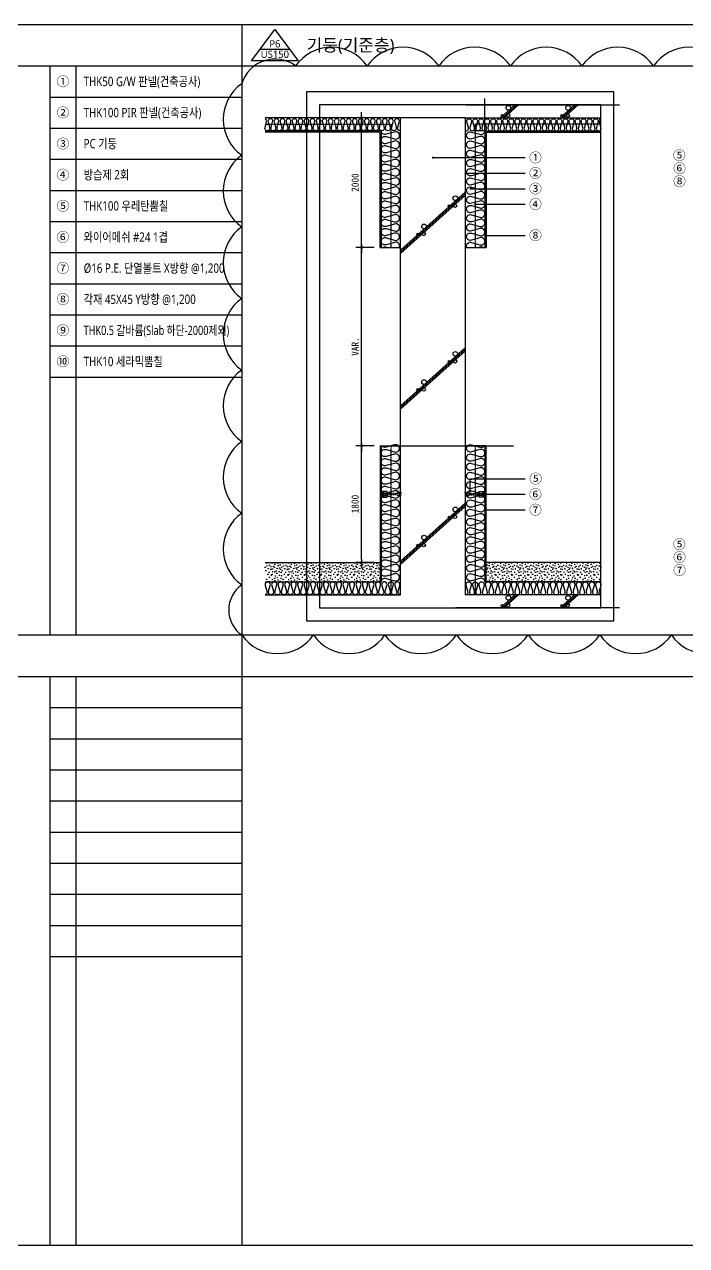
# Model space of a CAD drawing. Header units: millimetres. Extents: x 1008970 to 1091919, y 939088 to 948574.
# Drawn here: x 1082118 to 1086742, y 939179 to 947709 of the extents above; entities that cross this region are included whole.
import ezdxf
from ezdxf.enums import TextEntityAlignment as Align

# ---------------------------------------------------------------- set-up
doc = ezdxf.new("R2010")
doc.units = ezdxf.units.MM
doc.header["$LTSCALE"] = 5
doc.header["$MEASUREMENT"] = 0
doc.header["$PDSIZE"] = -10
doc.linetypes.add('HIDDEN', pattern=[0.375, 0.25, -0.125])
doc.linetypes.add('JIS_02_0.7', pattern=[1.35, 0.75, -0.6])
doc.layers.get('0').update_dxf_attribs({"linetype": 'CONTINUOUS'})
doc.layers.get('Defpoints').update_dxf_attribs({"color": 153, "linetype": 'CONTINUOUS'})
for name, color, linetype in [('0612_ACL WALL', 4, 'CONTINUOUS'), ('5TXT', 7, 'CONTINUOUS'), ('AA-AXIS-DIM7', 7, 'CONTINUOUS'), ('CON', 2, 'CONTINUOUS'), ('DIM', 7, 'CONTINUOUS'), ('FIN', 5, 'CONTINUOUS'), ('HATCH', 9, 'CONTINUOUS'), ('TEXT', 7, 'CONTINUOUS'), ('WALL3', 3, 'CONTINUOUS'), ('단열재', 11, 'CONTINUOUS'), ('볼트', 253, 'JIS_02_0.7')]:
    doc.layers.add(name, color=color, linetype=linetype)
doc.layers.add('REV-202205', color=20, linetype='CONTINUOUS', lineweight=25)
doc.styles.add('MG', font='malgun.ttf')
doc.styles.add('돋움', font='')
doc.styles.add('맑은고딕', font='malgun.ttf')
doc.styles.add('한글', font='malgun.ttf')
doc.styles.get('돋움').set_extended_font_data('DotumChe')
doc.dimstyles.new('DIM_5', dxfattribs={"dimscale": 5, "dimtxt": 3, "dimasz": 1, "dimexe": 2, "dimexo": 2, "dimgap": 1, "dimtad": 1, "dimdec": 0, "dimzin": 0, "dimdsep": 46, "dimtxsty": 'MG', "dimblk1": 'DIMDOT', "dimblk2": 'DIMDOT', "dimsah": 1, "dimcen": 0.09, "dimdle": 2, "dimclrd": 7, "dimclre": 7, "dimclrt": 3, "dimadec": 0, "dimazin": 0, "dimtfac": 1, "dimtdec": 0, "dimtix": 1, "dimtmove": 2, "dimatfit": 3, "dimldrblk": 'DIMDOT', "dimfxl": 2, "dimtolj": 1, "dimtzin": 0, "dimarcsym": 0})
doc.dimstyles.new('SDIM', dxfattribs={"dimscale": 10, "dimtxt": 2.5, "dimasz": 1, "dimexe": 2, "dimexo": 2, "dimgap": 1, "dimtad": 1, "dimdsep": 46, "dimtxsty": '돋움', "dimblk1": '_RXDOT', "dimblk2": '_RXDOT', "dimsah": 1, "dimcen": 3, "dimclrd": 7, "dimclre": 7, "dimclrt": 3, "dimadec": 0, "dimazin": 0, "dimtfac": 1, "dimtix": 1, "dimtmove": 2, "dimatfit": 3, "dimfxl": 1, "dimtolj": 1, "dimtzin": 0, "dimarcsym": 0})

# ---------------------------------------------------------------- blocks, each defined once
blk = doc.blocks.new('DIMDOT')
at = {"linetype": 'Continuous'}
blk.add_line((-2, 0), (2, 0), dxfattribs=at)
for radius in [0.5, 0.25]:
    blk.add_circle((0, 0), radius, dxfattribs=at)
blk = doc.blocks.new('zw$8367')
blk.add_line((1287, 5), (1287, 369))
blk.add_lwpolyline([(913, 374), (1287, 374), (1287, 0), (913, 0)], close=True)
at = {"layer": '볼트'}
for p, q in [((16, 292), (121, 284)), ((16, 268), (235, 268)), ((16, 106), (235, 106)), ((16, 82), (121, 90)), ((40, 243), (40, 131)), ((121, 284), (235, 284)), ((121, 203), (121, 171)), ((121, 90), (235, 90)), ((186, 106), (235, 106)), ((261, 228), (1125, 228)), ((261, 146), (1125, 146)), ((1125, 321), (1125, 53)), ((1125, 236), (1206, 236)), ((1125, 146), (1125, 228)), ((1125, 138), (1206, 138)), ((1133, 329), (1279, 329)), ((1133, 45), (1279, 45)), ((1141, 329), (1141, 45)), ((1157, 329), (1157, 45)), ((1173, 329), (1173, 45)), ((1190, 329), (1190, 45)), ((1206, 329), (1206, 45)), ((1206, 232), (1279, 232)), ((1206, 142), (1279, 142)), ((1287, 321), (1287, 240)), ((1287, 134), (1287, 53))]:
    blk.add_line(p, q, dxfattribs=at)
for centre, radius, start, end in [((16, 276), 16.2, 90, 165.52249), ((16, 284), 16.2, 194.47751, 270), ((16, 90), 16.2, 90, 165.52249), ((16, 98), 16.2, 194.47751, 270), ((64, 243), 24.3, 78.46304, 180), ((64, 131), 24.3, 180, 281.53696), ((56, 203), 64.9, 0, 78.46304), ((56, 171), 64.9, 281.53696, 0), ((186, 203), 64.9, 33.05573, 180), ((186, 171), 64.9, 180, 326.94427), ((235, 276), 8.11, 0, 90), ((235, 276), 8.11, 270, 0), ((235, 98), 8.11, 0, 90), ((235, 98), 8.11, 270, 0), ((261, 252), 24.3, 213.05573, 270), ((261, 122), 24.3, 90, 146.94427), ((1133, 321), 8.11, 90, 180), ((1133, 53), 8.11, 180, 270), ((1279, 321), 8.11, 0, 90), ((1279, 240), 8.11, 270, 0), ((1279, 134), 8.11, 0, 90), ((1279, 53), 8.11, 270, 0)]:
    blk.add_arc(centre, radius, start, end, dxfattribs=at)
blk = doc.blocks.new('_RXDOT')
at = {"color": 0, "linetype": 'ByBlock'}
blk.add_line((-1, 0), (2, 0), dxfattribs=at)
at = {"color": 0, "linetype": 'ByBlock', "const_width": 0.5}
blk.add_lwpolyline([(-0.25, 0, 1), (0.25, 0, 1)], format="xyb", close=True, dxfattribs=at)
blk = doc.blocks.new('*D32')
at = {"layer": 'Defpoints', "color": 0, "transparency": 16777216}
for p in [(1084472.7, 947056.8), (1084600.4, 947056.8), (1084600.4, 946151.3)]:
    blk.add_point(p, dxfattribs=at)
at = {"layer": 'DIM', "color": 7, "lineweight": -2, "transparency": 16777216}
for p, q in [((1084560.4, 947056.8), (1084432.7, 947056.8)), ((1084472.7, 946171.3), (1084472.7, 947036.8)), ((1084560.4, 946151.3), (1084432.7, 946151.3))]:
    blk.add_line(p, q, dxfattribs=at)
at = {"layer": 'DIM', "color": 7, "lineweight": -2, "transparency": 16777216, "xscale": 20, "yscale": 20, "zscale": 20}
for p, rotation in [((1084472.7, 947056.8), 90), ((1084472.7, 946151.3), 270)]:
    blk.add_blockref('_RXDOT', p, dxfattribs=dict(at, rotation=rotation))
at = {"layer": 'DIM', "color": 3, "transparency": 16777216, "insert": (1084427.7, 946604), "char_height": 50, "attachment_point": 5, "rotation": 90, "style": '돋움'}
blk.add_mtext('\\A1;2000', dxfattribs=at)
blk = doc.blocks.new('*D33')
at = {"layer": 'Defpoints', "color": 0, "transparency": 16777216}
for p in [(1084472.7, 944765.9), (1084600.4, 944765.9), (1084600.4, 943951)]:
    blk.add_point(p, dxfattribs=at)
at = {"layer": 'DIM', "color": 7, "lineweight": -2, "transparency": 16777216}
for p, q in [((1084560.4, 944765.9), (1084432.7, 944765.9)), ((1084472.7, 943971), (1084472.7, 944745.9)), ((1084560.4, 943951), (1084432.7, 943951))]:
    blk.add_line(p, q, dxfattribs=at)
at = {"layer": 'DIM', "color": 7, "lineweight": -2, "transparency": 16777216, "xscale": 20, "yscale": 20, "zscale": 20}
for p, rotation in [((1084472.7, 944765.9), 90), ((1084472.7, 943951), 270)]:
    blk.add_blockref('_RXDOT', p, dxfattribs=dict(at, rotation=rotation))
at = {"layer": 'DIM', "color": 3, "transparency": 16777216, "insert": (1084427.7, 944358.5), "char_height": 50, "attachment_point": 5, "rotation": 90, "style": '돋움'}
blk.add_mtext('\\A1;1800', dxfattribs=at)
blk = doc.blocks.new('*D34')
at = {"layer": 'Defpoints', "color": 0, "transparency": 16777216}
for p in [(1084472.7, 946151.3), (1084600.4, 946151.3), (1084600.4, 944765.9)]:
    blk.add_point(p, dxfattribs=at)
at = {"layer": 'DIM', "color": 7, "lineweight": -2, "transparency": 16777216}
for p, q in [((1084560.4, 946151.3), (1084432.7, 946151.3)), ((1084472.7, 944785.9), (1084472.7, 946131.3)), ((1084560.4, 944765.9), (1084432.7, 944765.9))]:
    blk.add_line(p, q, dxfattribs=at)
at = {"layer": 'DIM', "color": 7, "lineweight": -2, "transparency": 16777216, "xscale": 20, "yscale": 20, "zscale": 20}
for p, rotation in [((1084472.7, 946151.3), 90), ((1084472.7, 944765.9), 270)]:
    blk.add_blockref('_RXDOT', p, dxfattribs=dict(at, rotation=rotation))
at = {"layer": 'DIM', "color": 3, "transparency": 16777216, "insert": (1084427.7, 945458.6), "char_height": 50, "attachment_point": 5, "rotation": 90, "style": '돋움'}
blk.add_mtext('\\A1;VAR.', dxfattribs=at)

msp = doc.modelspace()

# ---------------------------------------------------------------- hatches: boundary and pattern name
at = {"layer": 'HATCH'}
h = msp.add_hatch(dxfattribs=at)
h.set_pattern_fill('CONC', color=256, scale=4.527328, angle=180)
h.set_pattern_definition([(180, (1094030.28, 997929.28), (0, 114.99414), [0, -114.99414]), (180, (1094029.13, 997889.03), (0, 114.99414), [0, -114.99414]), (180, (1094025.68, 997951.13), (0, 114.99414), [0, -114.99414]), (201.8014, (1094085.473, 997915.479), (-344.9824405, -114.994126), [12.38521, -606.87718]), (323.1301, (1094073.974, 997910.879), (-344.9824, 229.988287), [5.7497, -569.22098]), (49.3987, (1094078.573, 997907.429), (-574.9707303, -689.9647053), [10.60188, -1049.59162]), (333.4349, (1094116.52, 997893.63), (114.99404, -114.994287), [2.57138, -254.56332]), (213.6901, (1094118.82, 997892.48), (-229.988222, -114.99429), [4.14623, -410.4711]), (71.5651, (1094115.37, 997890.18), (114.993953, 229.988323), [3.63646, -360.00697]), (315, (1094042.925, 997882.13), (2e-14, -114.99417), [4.87874, -157.74746]), (180, (1094046.38, 997878.68), (-114.99414, 114.99414), [6.89965, -108.0945]), (45, (1094039.475, 997878.68), (114.99417, 8e-15), [4.87874, -157.74746]), (288.4349, (1094056.725, 997955.727), (-114.993953, 229.988323), [3.63646, -360.00697]), (180, (1094057.87, 997952.28), (-114.99414, 114.99414), [5.7497, -109.24443]), (36.8699, (1094052.125, 997952.277), (344.9824, 229.988287), [5.7497, -569.22098]), (326.3099, (1094117.67, 997956.876), (-229.988222, 114.99429), [4.14623, -410.4711]), (198.4349, (1094121.12, 997954.577), (229.988323, 114.993953), [7.27292, -356.3705]), (53.1301, (1094114.222, 997952.277), (-229.988287, -344.9824), [5.7497, -569.22098]), (180, (1094084.32, 997952.28), (0, 114.99414), [0, -114.99414]), (180, (1094115.37, 997922.38), (0, 114.99414), [0, -114.99414]), (180, (1094083.17, 997879.83), (0, 114.99414), [0, -114.99414]), (180, (1094052.12, 997915.48), (0, 114.99414), [0, -114.99414]), (180, (1094085.47, 997935.03), (0, 114.99414), [0, -114.99414]), (180, (1094110.77, 997938.48), (0, 114.99414), [0, -114.99414]), (180, (1094100.42, 997931.58), (0, 114.99414), [0, -114.99414]), (180, (1094105.02, 997903.98), (0, 114.99414), [0, -114.99414]), (180, (1094132.62, 997908.58), (0, 114.99414), [0, -114.99414]), (180, (1094131.47, 997935.03), (0, 114.99414), [0, -114.99414]), (180, (1094134.92, 997960.33), (0, 114.99414), [0, -114.99414]), (180, (1094099.27, 997964.93), (0, 114.99414), [0, -114.99414]), (180, (1094073.97, 997969.53), (0, 114.99414), [0, -114.99414]), (180, (1094033.73, 997964.93), (0, 114.99414), [0, -114.99414]), (180, (1094061.32, 997929.28), (0, 114.99414), [0, -114.99414]), (180, (1094072.82, 997949.98), (0, 114.99414), [0, -114.99414]), (180, (1094063.62, 997894.78), (0, 114.99414), [0, -114.99414]), (180, (1094098.12, 997889.03), (0, 114.99414), [0, -114.99414]), (180, (1094063.62, 997863.73), (0, 114.99414), [0, -114.99414]), (180, (1094101.57, 997870.63), (0, 114.99414), [0, -114.99414]), (180, (1094138.37, 997867.18), (0, 114.99414), [0, -114.99414]), (180, (1094124.57, 997861.43), (0, 114.99414), [0, -114.99414]), (180, (1094123.42, 997877.53), (0, 114.99414), [0, -114.99414]), (180, (1094046.38, 997859.13), (0, 114.99414), [0, -114.99414]), (180, (1094032.58, 997906.28), (0, 114.99414), [0, -114.99414]), (180, (1094038.33, 997940.78), (0, 114.99414), [0, -114.99414]), (180, (1094091.22, 997857.98), (0, 114.99414), [0, -114.99414])])
h.paths.add_polyline_path([(1083799.066, 943951.005), (1083799.066, 943815.185), (1084604.93, 943815.185), (1084604.93, 943951.005)])
h = msp.add_hatch(dxfattribs=at)
h.set_pattern_fill('CONC', color=256, scale=4.527328)
h.set_pattern_definition([(0, (1075913.01, 997929.28), (0, 114.99414), [0, -114.99414]), (0, (1075914.16, 997889.03), (0, 114.99414), [0, -114.99414]), (0, (1075917.61, 997951.13), (0, 114.99414), [0, -114.99414]), (338.1986, (1075857.815, 997915.479), (344.9824405, -114.994126), [12.38521, -606.87718]), (216.8699, (1075869.314, 997910.879), (344.9824, 229.988287), [5.7497, -569.22098]), (130.6013, (1075864.714, 997907.429), (574.9707303, -689.9647053), [10.60188, -1049.59162]), (206.5651, (1075826.766, 997893.63), (-114.99404, -114.994287), [2.57138, -254.56332]), (326.3099, (1075824.466, 997892.48), (229.988222, -114.99429), [4.14623, -410.4711]), (108.4349, (1075827.916, 997890.18), (-114.993953, 229.988323), [3.63646, -360.00697]), (225, (1075900.36, 997882.13), (-2e-14, -114.99417), [4.87874, -157.74746]), (0, (1075896.91, 997878.68), (114.99414, 114.99414), [6.89965, -108.0945]), (135, (1075903.81, 997878.68), (-114.99417, 8e-15), [4.87874, -157.74746]), (251.5651, (1075886.563, 997955.727), (114.993953, 229.988323), [3.63646, -360.00697]), (0, (1075885.41, 997952.28), (114.99414, 114.99414), [5.7497, -109.24443]), (143.1301, (1075891.163, 997952.277), (-344.9824, 229.988287), [5.7497, -569.22098]), (213.6901, (1075825.616, 997956.876), (229.988222, 114.99429), [4.14623, -410.4711]), (341.5651, (1075822.166, 997954.577), (-229.988323, 114.993953), [7.27292, -356.3705]), (126.8699, (1075829.066, 997952.277), (229.988287, -344.9824), [5.7497, -569.22098]), (0, (1075858.96, 997952.28), (0, 114.99414), [0, -114.99414]), (0, (1075827.92, 997922.38), (0, 114.99414), [0, -114.99414]), (0, (1075860.11, 997879.83), (0, 114.99414), [0, -114.99414]), (0, (1075891.16, 997915.48), (0, 114.99414), [0, -114.99414]), (0, (1075857.81, 997935.03), (0, 114.99414), [0, -114.99414]), (0, (1075832.52, 997938.48), (0, 114.99414), [0, -114.99414]), (0, (1075842.87, 997931.58), (0, 114.99414), [0, -114.99414]), (0, (1075838.27, 997903.98), (0, 114.99414), [0, -114.99414]), (0, (1075810.67, 997908.58), (0, 114.99414), [0, -114.99414]), (0, (1075811.82, 997935.03), (0, 114.99414), [0, -114.99414]), (0, (1075808.37, 997960.33), (0, 114.99414), [0, -114.99414]), (0, (1075844.02, 997964.93), (0, 114.99414), [0, -114.99414]), (0, (1075869.31, 997969.53), (0, 114.99414), [0, -114.99414]), (0, (1075909.56, 997964.93), (0, 114.99414), [0, -114.99414]), (0, (1075881.96, 997929.28), (0, 114.99414), [0, -114.99414]), (0, (1075870.46, 997949.98), (0, 114.99414), [0, -114.99414]), (0, (1075879.66, 997894.78), (0, 114.99414), [0, -114.99414]), (0, (1075845.17, 997889.03), (0, 114.99414), [0, -114.99414]), (0, (1075879.66, 997863.73), (0, 114.99414), [0, -114.99414]), (0, (1075841.72, 997870.63), (0, 114.99414), [0, -114.99414]), (0, (1075804.92, 997867.18), (0, 114.99414), [0, -114.99414]), (0, (1075818.72, 997861.43), (0, 114.99414), [0, -114.99414]), (0, (1075819.87, 997877.53), (0, 114.99414), [0, -114.99414]), (0, (1075896.91, 997859.13), (0, 114.99414), [0, -114.99414]), (0, (1075910.71, 997906.28), (0, 114.99414), [0, -114.99414]), (0, (1075904.96, 997940.78), (0, 114.99414), [0, -114.99414]), (0, (1075852.06, 997857.98), (0, 114.99414), [0, -114.99414])])
h.paths.add_polyline_path([(1086144.222, 943951.005), (1086144.222, 943815.185), (1085338.357, 943815.185), (1085338.357, 943951.005)])

# ---------------------------------------------------------------- linework, layer by layer
for p, q in [((1082295.993, 947418.938), (1082295.993, 943443.944)), ((1082295.993, 947418.938), (1082295.993, 943443.944)), ((1082477.086, 947418.938), (1082477.086, 943443.944)), ((1082477.086, 947418.938), (1082477.086, 943443.944)), ((1082295.993, 947201.626), (1083636.082, 947201.626)), ((1082295.993, 946984.314), (1083636.082, 946984.314)), ((1082295.993, 946767.003), (1083636.082, 946767.003)), ((1082295.993, 946549.691), (1083636.082, 946549.691)), ((1082295.993, 946332.379), (1083636.082, 946332.379)), ((1082295.993, 946115.067), (1083636.082, 946115.067)), ((1082295.993, 945897.756), (1083636.082, 945897.756)), ((1082295.993, 945680.444), (1083636.082, 945680.444)), ((1082295.993, 945463.132), (1083636.082, 945463.132)), ((1082295.993, 945245.82), (1083636.082, 945245.82)), ((1082295.993, 943154.195), (1082295.993, 939179.201)), ((1082295.993, 943154.195), (1082295.993, 939179.201)), ((1082477.086, 943154.195), (1082477.086, 939179.201)), ((1082477.086, 943154.195), (1082477.086, 939179.201)), ((1082295.993, 942936.883), (1083636.082, 942936.883)), ((1082295.993, 942719.571), (1083636.082, 942719.571)), ((1082295.993, 942502.26), (1083636.082, 942502.26)), ((1082295.993, 942284.948), (1083636.082, 942284.948)), ((1082295.993, 942067.636), (1083636.082, 942067.636)), ((1082295.993, 941850.324), (1083636.082, 941850.324)), ((1082295.993, 941633.013), (1083636.082, 941633.013)), ((1082295.993, 941415.701), (1083636.082, 941415.701)), ((1082295.993, 941198.389), (1083636.082, 941198.389))]:
    msp.add_line(p, q)
at = {"color": 6}
for p, q in [((1084603.119, 944765.924), (1084603.119, 943815.185)), ((1084603.119, 944765.924), (1084745.277, 944765.924)), ((1085340.168, 944765.924), (1085198.01, 944765.924)), ((1085340.168, 944765.924), (1085340.168, 943815.185))]:
    msp.add_line(p, q, dxfattribs=at)
msp.add_lwpolyline([(1090336.528, 939179.201), (1076464.794, 939179.201), (1076464.794, 947708.687), (1090336.528, 947708.687)], close=True)
for points in [[(1084740.75, 943724.638, 0.905, 0.905, 0), (1084740.75, 947052.224, 0.905, 0.905, 0), (1083799.066, 947052.224, 0.905, 0.905, 0)], [(1085202.538, 943724.638, 0.905, 0.905, 0), (1085202.538, 947052.224, 0.905, 0.905, 0), (1086144.222, 947052.224, 0.905, 0.905, 0)]]:
    msp.add_lwpolyline(points, format="xyseb", dxfattribs=at)
at = {"layer": '0612_ACL WALL', "linetype": 'ByBlock'}
for p, q in [((1083799.066, 943951.005), (1084604.93, 943951.005)), ((1086144.222, 943951.005), (1085338.357, 943951.005))]:
    msp.add_line(p, q, dxfattribs=at)
at = {"layer": '5TXT'}
for p, q in [((1083636.082, 947708.687), (1083636.082, 939179.201)), ((1076464.794, 947418.938), (1090336.528, 947418.938)), ((1076935.636, 943443.944), (1090336.528, 943443.944)), ((1076935.636, 943154.195), (1090336.528, 943154.195))]:
    msp.add_line(p, q, dxfattribs=at)
at = {"layer": 'CON', "ltscale": 5}
for p, q in [((1084745.277, 947056.752), (1083799.066, 947056.752)), ((1084745.277, 943724.638), (1084745.277, 947056.752)), ((1085198.01, 947056.752), (1086144.222, 947056.752)), ((1085198.01, 943724.638), (1085198.01, 947056.752)), ((1083799.066, 943724.638), (1084745.277, 943724.638)), ((1086144.222, 943724.638), (1085198.01, 943724.638))]:
    msp.add_line(p, q, dxfattribs=at)
at = {"layer": 'Defpoints'}
for p, q in [((1085198.01, 947147.298), (1086274.878, 947147.298)), ((1085333.83, 946966.205), (1085333.83, 947190.368)), ((1085198.01, 947056.752), (1084745.277, 947056.752)), ((1085333.83, 946966.205), (1085259.994, 946966.205)), ((1084600.403, 944765.924), (1085533.135, 944765.924)), ((1086274.878, 943634.092), (1085130.1, 943634.092))]:
    msp.add_line(p, q, dxfattribs=at)
at = {"layer": 'Defpoints', "color": 139}
for points in [[(1086234.768, 947237.845), (1084088.815, 947237.845), (1084088.815, 943543.545), (1086234.768, 943543.545)], [(1086144.222, 947147.298), (1084179.361, 947147.298), (1084179.361, 943634.092), (1086144.222, 943634.092)]]:
    msp.add_lwpolyline(points, close=True, dxfattribs=at)
at = {"layer": 'FIN'}
for p, q in [((1084600.403, 946957.15), (1083799.066, 946957.15)), ((1084600.403, 946957.15), (1084600.403, 946151.286)), ((1085342.885, 946957.15), (1086144.222, 946957.15)), ((1085342.885, 946957.15), (1085342.885, 946151.286)), ((1084600.403, 946151.286), (1084745.277, 946151.286)), ((1085198.01, 946151.286), (1085342.885, 946151.286))]:
    msp.add_line(p, q, dxfattribs=at)
at = {"layer": 'HATCH'}
for p, q in [((1085442.905, 947056.752), (1085543.512, 947147.298)), ((1085455.71, 947056.752), (1085556.317, 947147.298)), ((1085468.515, 947056.752), (1085569.122, 947147.298)), ((1085859.432, 947056.752), (1085960.04, 947147.298)), ((1085872.238, 947056.752), (1085972.845, 947147.298)), ((1085885.043, 947056.752), (1085985.65, 947147.298)), ((1084745.277, 946131.615), (1085198.01, 946539.074)), ((1084745.277, 946120.09), (1085198.01, 946527.55)), ((1084745.277, 946108.565), (1085198.01, 946516.025)), ((1084745.277, 945045.056), (1085198.01, 945452.515)), ((1084745.277, 945033.531), (1085198.01, 945440.991)), ((1084745.277, 945022.007), (1085198.01, 945429.466)), ((1084745.277, 943958.497), (1085198.01, 944365.957)), ((1084745.277, 943946.972), (1085198.01, 944354.432)), ((1084745.277, 943935.448), (1085198.01, 944342.907)), ((1085442.905, 943634.667), (1085543.512, 943725.214)), ((1085455.71, 943634.667), (1085556.317, 943725.214)), ((1085468.515, 943634.667), (1085569.122, 943725.214)), ((1085859.432, 943634.667), (1085960.04, 943725.214)), ((1085872.238, 943634.667), (1085972.845, 943725.214)), ((1085885.043, 943634.667), (1085985.65, 943725.214))]:
    msp.add_line(p, q, dxfattribs=at)
for centre, radius in [((1085498.515, 947125.57), 16.298), ((1085915.043, 947125.57), 16.298), ((1085456.077, 947071.331), 8.149), ((1085496.067, 947073.37), 12.224), ((1085872.605, 947071.331), 8.149), ((1085912.594, 947073.37), 12.224), ((1085084.965, 946440.057), 8.149), ((1085127.403, 946494.297), 16.298), ((1085124.955, 946442.096), 12.224), ((1084908.685, 946297.45), 16.298), ((1084866.247, 946243.211), 8.149), ((1084906.237, 946245.25), 12.224), ((1085127.403, 945407.738), 16.298), ((1085084.965, 945353.498), 8.149), ((1085124.955, 945355.537), 12.224), ((1084866.247, 945156.652), 8.149), ((1084908.685, 945210.892), 16.298), ((1084906.237, 945158.691), 12.224), ((1085127.403, 944321.179), 16.298), ((1085084.965, 944266.94), 8.149), ((1085124.955, 944268.979), 12.224), ((1084908.685, 944124.333), 16.298), ((1084866.247, 944070.094), 8.149), ((1084906.237, 944072.133), 12.224), ((1085498.515, 943703.485), 16.298), ((1085915.043, 943703.485), 16.298), ((1085456.077, 943649.246), 8.149), ((1085496.067, 943651.285), 12.224), ((1085872.605, 943649.246), 8.149), ((1085912.594, 943651.285), 12.224)]:
    msp.add_circle(centre, radius, dxfattribs=at)
at = {"layer": 'REV-202205'}
msp.add_lwpolyline([(1087011.968, 947418.938, 0.52056705), (1086511.968, 947418.938, 0.52056705), (1086011.968, 947418.938, 0.52056705), (1085511.968, 947418.938, 0.52056705), (1085011.968, 947418.938, 0.52056705), (1084511.968, 947418.938, 0.52056705), (1084011.968, 947418.938, 0.52056705), (1083636.082, 947294.824, 0.52056705), (1083636.082, 946794.824, 0.52056705), (1083636.082, 946294.824, 0.52056705), (1083636.082, 945794.824, 0.52056705), (1083636.082, 945294.824, 0.52056705), (1083636.082, 944794.824, 0.52056705), (1083636.082, 944294.824, 0.52056705), (1083636.082, 943794.824, 0.52056705), (1083636.082, 943443.944, 0.52056705), (1084136.082, 943443.944, 0.52056705), (1084636.082, 943443.944, 0.52056705), (1085136.082, 943443.944, 0.52056705), (1085636.082, 943443.944, 0.52056705), (1086136.082, 943443.944, 0.52056705), (1086636.082, 943443.944, 0.52056705), (1087136.082, 943443.944, 0.52056705)], format="xyb", dxfattribs=at)
at = {"layer": 'TEXT'}
msp.add_line((1083765.184, 947536.648), (1083968.914, 947536.648), dxfattribs=at)
msp.add_lwpolyline([(1083867.049, 947672.468), (1084030.033, 947455.157), (1083704.065, 947455.157)], close=True, dxfattribs=at)
at = {"layer": 'WALL3', "linetype": 'HIDDEN'}
for points in [[(1083799.066, 947011.478), (1084677.368, 947011.478), (1084677.368, 946151.286)], [(1086144.222, 947011.478), (1085265.92, 947011.478), (1085265.92, 946151.286)], [(1084677.368, 944765.924), (1084677.368, 943724.638)], [(1085265.92, 944765.924), (1085265.92, 943724.638)]]:
    msp.add_lwpolyline(points, dxfattribs=at)
at = {"layer": '단열재'}
for p, q in [((1084609.458, 946966.205), (1083799.066, 946966.205)), ((1084609.458, 946966.205), (1084609.458, 946151.286)), ((1085333.83, 946966.205), (1085333.83, 946151.286)), ((1085333.83, 946966.205), (1086144.222, 946966.205)), ((1084609.458, 944765.924), (1084609.458, 943815.185)), ((1085333.83, 944765.924), (1085333.83, 943815.185)), ((1083799.066, 943815.185), (1084609.458, 943815.185)), ((1086144.222, 943815.185), (1085333.83, 943815.185)), ((1085243.284, 943724.638), (1085198.01, 943724.638))]:
    msp.add_line(p, q, dxfattribs=at)
for points in [[(1084740.75, 946966.205, -0.52485566), (1084725.003, 946989.026), (1084735.445, 947027.593, 1.44919786), (1084703.951, 947027.593), (1084714.393, 946989.026, -0.52485566), (1084698.646, 946966.205, -0.52485566), (1084682.899, 946989.026), (1084693.341, 947027.593, 1.44919786), (1084661.847, 947027.593), (1084672.289, 946989.026, -0.52485566), (1084656.542, 946966.205, -0.52485566), (1084640.795, 946989.026), (1084651.237, 947027.593, 1.44919786), (1084619.743, 947027.593), (1084630.185, 946989.026, -0.52485566), (1084614.438, 946966.205, -0.52485566), (1084598.691, 946989.026), (1084609.133, 947027.593, 1.44919786), (1084577.639, 947027.593), (1084588.08, 946989.026, -0.52485566), (1084572.334, 946966.205, -0.52485566), (1084556.587, 946989.026), (1084567.028, 947027.593, 1.44919786), (1084535.534, 947027.593), (1084545.976, 946989.026, -0.52485566), (1084530.229, 946966.205, -0.52485566), (1084514.482, 946989.026), (1084524.924, 947027.593, 1.44919786), (1084493.43, 947027.593), (1084503.872, 946989.026, -0.52485566), (1084488.125, 946966.205, -0.52485566), (1084472.378, 946989.026), (1084482.82, 947027.593, 1.44919786), (1084451.326, 947027.593), (1084461.768, 946989.026, -0.52485566), (1084446.021, 946966.205, -0.52485566), (1084430.274, 946989.026), (1084440.716, 947027.593, 1.44919786), (1084409.222, 947027.593), (1084419.664, 946989.026, -0.52485566), (1084403.917, 946966.205, -0.52485566), (1084388.17, 946989.026), (1084398.612, 947027.593, 1.44919786), (1084367.118, 947027.593), (1084377.56, 946989.026, -0.52485566), (1084361.813, 946966.205, -0.52485566), (1084346.066, 946989.026), (1084356.508, 947027.593, 1.44919786), (1084325.014, 947027.593), (1084335.456, 946989.026, -0.52485566), (1084319.709, 946966.205, -0.52485566), (1084303.962, 946989.026), (1084314.403, 947027.593, 1.44919786), (1084282.91, 947027.593), (1084293.351, 946989.026, -0.52485566), (1084277.604, 946966.205, -0.52485566), (1084261.857, 946989.026), (1084272.299, 947027.593, 1.44919786), (1084240.805, 947027.593), (1084251.247, 946989.026, -0.52485566), (1084235.5, 946966.205, -0.52485566), (1084219.753, 946989.026), (1084230.195, 947027.593, 1.44919786), (1084198.701, 947027.593), (1084209.143, 946989.026, -0.52485566), (1084193.396, 946966.205, -0.52485566), (1084177.649, 946989.026), (1084188.091, 947027.593, 1.44919786), (1084156.597, 947027.593), (1084167.039, 946989.026, -0.52485566), (1084151.292, 946966.205, -0.52485566), (1084135.545, 946989.026), (1084145.987, 947027.593, 1.44919786), (1084114.493, 947027.593), (1084124.935, 946989.026, -0.52485566), (1084109.188, 946966.205, -0.52485566), (1084093.441, 946989.026), (1084103.883, 947027.593, 1.44919786), (1084072.389, 947027.593), (1084082.831, 946989.026, -0.52485566), (1084067.084, 946966.205, -0.52485566), (1084051.337, 946989.026), (1084061.779, 947027.593, 1.44919786), (1084030.285, 947027.593), (1084040.726, 946989.026, -0.52485566), (1084024.98, 946966.205, -0.52485566), (1084009.233, 946989.026), (1084019.674, 947027.593, 1.44919786), (1083988.18, 947027.593), (1083998.622, 946989.026, -0.52485566), (1083982.875, 946966.205, -0.52485566), (1083967.128, 946989.026), (1083977.57, 947027.593, 1.44919786), (1083946.076, 947027.593), (1083956.518, 946989.026, -0.52485566), (1083940.771, 946966.205, -0.52485566), (1083925.024, 946989.026), (1083935.466, 947027.593, 1.44919786), (1083903.972, 947027.593), (1083914.414, 946989.026, -0.52485566), (1083898.667, 946966.205, -0.52485566), (1083882.92, 946989.026), (1083893.362, 947027.593, 1.44919786), (1083861.868, 947027.593), (1083872.31, 946989.026, -0.52485566), (1083856.563, 946966.205, -0.52485566), (1083840.816, 946989.026), (1083851.258, 947027.593, 1.44919786), (1083819.764, 947027.593), (1083830.206, 946989.026, -0.52485566), (1083814.459, 946966.205, -0.52485566), (1083798.712, 946989.026), (1083809.154, 947027.593, 0.42012001), (1083799.066, 947049.434, 0.42012001)], [(1085202.538, 946966.205, 0.52485566), (1085218.285, 946989.026), (1085207.843, 947027.593, -1.44919786), (1085239.337, 947027.593), (1085228.895, 946989.026, 0.52485566), (1085244.642, 946966.205, 0.52485566), (1085260.389, 946989.026), (1085249.947, 947027.593, -1.44919786), (1085281.441, 947027.593), (1085270.999, 946989.026, 0.52485566), (1085286.746, 946966.205, 0.52485566), (1085302.493, 946989.026), (1085292.051, 947027.593, -1.44919786), (1085323.545, 947027.593), (1085313.103, 946989.026, 0.52485566), (1085328.85, 946966.205, 0.52485566), (1085344.597, 946989.026), (1085334.155, 947027.593, -1.44919786), (1085365.649, 947027.593), (1085355.207, 946989.026, 0.52485566), (1085370.954, 946966.205, 0.52485566), (1085386.701, 946989.026), (1085376.259, 947027.593, -1.44919786), (1085407.753, 947027.593), (1085397.311, 946989.026, 0.52485566), (1085413.058, 946966.205, 0.52485566), (1085428.805, 946989.026), (1085418.363, 947027.593, -1.44919786), (1085449.857, 947027.593), (1085439.416, 946989.026, 0.52485566), (1085455.163, 946966.205, 0.52485566), (1085470.909, 946989.026), (1085460.468, 947027.593, -1.44919786), (1085491.962, 947027.593), (1085481.52, 946989.026, 0.52485566), (1085497.267, 946966.205, 0.52485566), (1085513.014, 946989.026), (1085502.572, 947027.593, -1.44919786), (1085534.066, 947027.593), (1085523.624, 946989.026, 0.52485566), (1085539.371, 946966.205, 0.52485566), (1085555.118, 946989.026), (1085544.676, 947027.593, -1.44919786), (1085576.17, 947027.593), (1085565.728, 946989.026, 0.52485566), (1085581.475, 946966.205, 0.52485566), (1085597.222, 946989.026), (1085586.78, 947027.593, -1.44919786), (1085618.274, 947027.593), (1085607.832, 946989.026, 0.52485566), (1085623.579, 946966.205, 0.52485566), (1085639.326, 946989.026), (1085628.884, 947027.593, -1.44919786), (1085660.378, 947027.593), (1085649.936, 946989.026, 0.52485566), (1085665.683, 946966.205, 0.52485566), (1085681.43, 946989.026), (1085670.988, 947027.593, -1.44919786), (1085702.482, 947027.593), (1085692.04, 946989.026, 0.52485566), (1085707.787, 946966.205, 0.52485566), (1085723.534, 946989.026), (1085713.093, 947027.593, -1.44919786), (1085744.586, 947027.593), (1085734.145, 946989.026, 0.52485566), (1085749.892, 946966.205, 0.52485566), (1085765.639, 946989.026), (1085755.197, 947027.593, -1.44919786), (1085786.691, 947027.593), (1085776.249, 946989.026, 0.52485566), (1085791.996, 946966.205, 0.52485566), (1085807.743, 946989.026), (1085797.301, 947027.593, -1.44919786), (1085828.795, 947027.593), (1085818.353, 946989.026, 0.52485566), (1085834.1, 946966.205, 0.52485566), (1085849.847, 946989.026), (1085839.405, 947027.593, -1.44919786), (1085870.899, 947027.593), (1085860.457, 946989.026, 0.52485566), (1085876.204, 946966.205, 0.52485566), (1085891.951, 946989.026), (1085881.509, 947027.593, -1.44919786), (1085913.003, 947027.593), (1085902.561, 946989.026, 0.52485566), (1085918.308, 946966.205, 0.52485566), (1085934.055, 946989.026), (1085923.613, 947027.593, -1.44919786), (1085955.107, 947027.593), (1085944.665, 946989.026, 0.52485566), (1085960.412, 946966.205, 0.52485566), (1085976.159, 946989.026), (1085965.717, 947027.593, -1.44919786), (1085997.211, 947027.593), (1085986.77, 946989.026, 0.52485566), (1086002.516, 946966.205, 0.52485566), (1086018.263, 946989.026), (1086007.822, 947027.593, -1.44919786), (1086039.316, 947027.593), (1086028.874, 946989.026, 0.52485566), (1086044.621, 946966.205, 0.52485566), (1086060.368, 946989.026), (1086049.926, 947027.593, -1.44919786), (1086081.42, 947027.593), (1086070.978, 946989.026, 0.52485566), (1086086.725, 946966.205, 0.52485566), (1086102.472, 946989.026), (1086092.03, 947027.593, -1.44919786), (1086123.524, 947027.593), (1086113.082, 946989.026, 0.52485566), (1086128.829, 946966.205, 0.52485566), (1086144.576, 946989.026), (1086134.134, 947027.593, -0.42012001), (1086144.222, 947049.434, -0.42012001)], [(1084735.831, 946151.286, 0.66609888), (1084703.19, 946185.743), (1084644.302, 946169.799, -0.52485566), (1084609.458, 946193.843, -0.52485566), (1084644.302, 946217.887), (1084703.19, 946201.943, 1.44919786), (1084703.19, 946250.031), (1084644.302, 946234.087, -0.52485566), (1084609.458, 946258.131, -0.52485566), (1084644.302, 946282.175), (1084703.19, 946266.231, 1.44919786), (1084703.19, 946314.319), (1084644.302, 946298.375, -0.52485566), (1084609.458, 946322.419, -0.52485566), (1084644.302, 946346.463), (1084703.19, 946330.519, 1.44919786), (1084703.19, 946378.607), (1084644.302, 946362.663, -0.52485566), (1084609.458, 946386.707, -0.52485566), (1084644.302, 946410.751), (1084703.19, 946394.807, 1.44919786), (1084703.19, 946442.895), (1084644.302, 946426.951, -0.52485566), (1084609.458, 946450.995, -0.52485566), (1084644.302, 946475.039), (1084703.19, 946459.095, 1.44919786), (1084703.19, 946507.183), (1084644.302, 946491.24, -0.52485566), (1084609.458, 946515.283, -0.52485566), (1084644.302, 946539.327), (1084703.19, 946523.384, 1.44919786), (1084703.19, 946571.471), (1084644.302, 946555.528, -0.52485566), (1084609.458, 946579.571, -0.52485566), (1084644.302, 946603.615), (1084703.19, 946587.672, 1.44919786), (1084703.19, 946635.759), (1084644.302, 946619.816, -0.52485566), (1084609.458, 946643.859, -0.52485566), (1084644.302, 946667.903), (1084703.19, 946651.96, 1.44919786), (1084703.19, 946700.047), (1084644.302, 946684.104, -0.52485566), (1084609.458, 946708.147, -0.52485566), (1084644.302, 946732.191), (1084703.19, 946716.248, 1.44919786), (1084703.19, 946764.335), (1084644.302, 946748.392, -0.52485566), (1084609.458, 946772.435, -0.52485566), (1084644.302, 946796.479), (1084703.19, 946780.536, 1.44919786), (1084703.19, 946828.623), (1084644.302, 946812.68, -0.52485566), (1084609.458, 946836.724, -0.52485566), (1084644.302, 946860.767), (1084703.19, 946844.824, 1.44919786), (1084703.19, 946892.911), (1084644.302, 946876.968, -0.52485566), (1084609.458, 946901.012, -0.52485566), (1084644.302, 946925.055), (1084703.19, 946909.112, 1.44919786), (1084703.19, 946957.199), (1084644.302, 946941.256, -0.52485566), (1084609.458, 946965.3, -0.00880334), (1084609.474, 946966.205)], [(1085207.456, 946151.286, -0.66609888), (1085240.098, 946185.743), (1085298.986, 946169.799, 0.52485566), (1085333.83, 946193.843, 0.52485566), (1085298.986, 946217.887), (1085240.098, 946201.943, -1.44919786), (1085240.098, 946250.031), (1085298.986, 946234.087, 0.52485566), (1085333.83, 946258.131, 0.52485566), (1085298.986, 946282.175), (1085240.098, 946266.231, -1.44919786), (1085240.098, 946314.319), (1085298.986, 946298.375, 0.52485566), (1085333.83, 946322.419, 0.52485566), (1085298.986, 946346.463), (1085240.098, 946330.519, -1.44919786), (1085240.098, 946378.607), (1085298.986, 946362.663, 0.52485566), (1085333.83, 946386.707, 0.52485566), (1085298.986, 946410.751), (1085240.098, 946394.807, -1.44919786), (1085240.098, 946442.895), (1085298.986, 946426.951, 0.52485566), (1085333.83, 946450.995, 0.52485566), (1085298.986, 946475.039), (1085240.098, 946459.095, -1.44919786), (1085240.098, 946507.183), (1085298.986, 946491.24, 0.52485566), (1085333.83, 946515.283, 0.52485566), (1085298.986, 946539.327), (1085240.098, 946523.384, -1.44919786), (1085240.098, 946571.471), (1085298.986, 946555.528, 0.52485566), (1085333.83, 946579.571, 0.52485566), (1085298.986, 946603.615), (1085240.098, 946587.672, -1.44919786), (1085240.098, 946635.759), (1085298.986, 946619.816, 0.52485566), (1085333.83, 946643.859, 0.52485566), (1085298.986, 946667.903), (1085240.098, 946651.96, -1.44919786), (1085240.098, 946700.047), (1085298.986, 946684.104, 0.52485566), (1085333.83, 946708.147, 0.52485566), (1085298.986, 946732.191), (1085240.098, 946716.248, -1.44919786), (1085240.098, 946764.335), (1085298.986, 946748.392, 0.52485566), (1085333.83, 946772.435, 0.52485566), (1085298.986, 946796.479), (1085240.098, 946780.536, -1.44919786), (1085240.098, 946828.623), (1085298.986, 946812.68, 0.52485566), (1085333.83, 946836.724, 0.52485566), (1085298.986, 946860.767), (1085240.098, 946844.824, -1.44919786), (1085240.098, 946892.911), (1085298.986, 946876.968, 0.52485566), (1085333.83, 946901.012, 0.52485566), (1085298.986, 946925.055), (1085240.098, 946909.112, -1.44919786), (1085240.098, 946957.199), (1085298.986, 946941.256, 0.52485566), (1085333.83, 946965.3, 0.00880334), (1085333.814, 946966.205)], [(1084621.425, 946151.286, -0.23594015), (1084644.302, 946153.599), (1084652.843, 946151.286)], [(1085321.863, 946151.286, 0.23594015), (1085298.986, 946153.599), (1085290.444, 946151.286)], [(1084609.458, 943815.185, -0.52485566), (1084644.302, 943839.228), (1084703.19, 943823.285, 1.44919786), (1084703.19, 943871.372), (1084644.302, 943855.429, -0.52485566), (1084609.458, 943879.473, -0.52485566), (1084644.302, 943903.516), (1084703.19, 943887.573, 1.44919786), (1084703.19, 943935.661), (1084644.302, 943919.717, -0.52485566), (1084609.458, 943943.761, -0.52485566), (1084644.302, 943967.805), (1084703.19, 943951.861, 1.44919786), (1084703.19, 943999.949), (1084644.302, 943984.005, -0.52485566), (1084609.458, 944008.049, -0.52485566), (1084644.302, 944032.093), (1084703.19, 944016.149, 1.44919786), (1084703.19, 944064.237), (1084644.302, 944048.293, -0.52485566), (1084609.458, 944072.337, -0.52485566), (1084644.302, 944096.381), (1084703.19, 944080.437, 1.44919786), (1084703.19, 944128.525), (1084644.302, 944112.581, -0.52485566), (1084609.458, 944136.625, -0.52485566), (1084644.302, 944160.669), (1084703.19, 944144.725, 1.44919786), (1084703.19, 944192.813), (1084644.302, 944176.869, -0.52485566), (1084609.458, 944200.913, -0.52485566), (1084644.302, 944224.957), (1084703.19, 944209.013, 1.44919786), (1084703.19, 944257.101), (1084644.302, 944241.157, -0.52485566), (1084609.458, 944265.201, -0.52485566), (1084644.302, 944289.245), (1084703.19, 944273.301, 1.44919786), (1084703.19, 944321.389), (1084644.302, 944305.445, -0.52485566), (1084609.458, 944329.489, -0.52485566), (1084644.302, 944353.533), (1084703.19, 944337.589, 1.44919786), (1084703.19, 944385.677), (1084644.302, 944369.734, -0.52485566), (1084609.458, 944393.777, -0.52485566), (1084644.302, 944417.821), (1084703.19, 944401.878, 1.44919786), (1084703.19, 944449.965), (1084644.302, 944434.022, -0.52485566), (1084609.458, 944458.065, -0.52485566), (1084644.302, 944482.109), (1084703.19, 944466.166, 1.44919786), (1084703.19, 944514.253), (1084644.302, 944498.31, -0.52485566), (1084609.458, 944522.353, -0.52485566), (1084644.302, 944546.397), (1084703.19, 944530.454, 1.44919786), (1084703.19, 944578.541), (1084644.302, 944562.598, -0.52485566), (1084609.458, 944586.641, -0.52485566), (1084644.302, 944610.685), (1084703.19, 944594.742, 1.44919786), (1084703.19, 944642.829), (1084644.302, 944626.886, -0.52485566), (1084609.458, 944650.929, -0.52485566), (1084644.302, 944674.973), (1084703.19, 944659.03, 1.44919786), (1084703.19, 944707.117), (1084644.302, 944691.174, -0.52485566), (1084609.458, 944715.218, -0.52485566), (1084644.302, 944739.261), (1084703.19, 944723.318, 1.44919786), (1084703.19, 944771.405), (1084644.302, 944755.462, -0.35852034), (1084613.338, 944765.924, -0.35852034)], [(1085333.83, 943815.185, 0.52485566), (1085298.986, 943839.228), (1085240.098, 943823.285, -1.44919786), (1085240.098, 943871.372), (1085298.986, 943855.429, 0.52485566), (1085333.83, 943879.473, 0.52485566), (1085298.986, 943903.516), (1085240.098, 943887.573, -1.44919786), (1085240.098, 943935.661), (1085298.986, 943919.717, 0.52485566), (1085333.83, 943943.761, 0.52485566), (1085298.986, 943967.805), (1085240.098, 943951.861, -1.44919786), (1085240.098, 943999.949), (1085298.986, 943984.005, 0.52485566), (1085333.83, 944008.049, 0.52485566), (1085298.986, 944032.093), (1085240.098, 944016.149, -1.44919786), (1085240.098, 944064.237), (1085298.986, 944048.293, 0.52485566), (1085333.83, 944072.337, 0.52485566), (1085298.986, 944096.381), (1085240.098, 944080.437, -1.44919786), (1085240.098, 944128.525), (1085298.986, 944112.581, 0.52485566), (1085333.83, 944136.625, 0.52485566), (1085298.986, 944160.669), (1085240.098, 944144.725, -1.44919786), (1085240.098, 944192.813), (1085298.986, 944176.869, 0.52485566), (1085333.83, 944200.913, 0.52485566), (1085298.986, 944224.957), (1085240.098, 944209.013, -1.44919786), (1085240.098, 944257.101), (1085298.986, 944241.157, 0.52485566), (1085333.83, 944265.201, 0.52485566), (1085298.986, 944289.245), (1085240.098, 944273.301, -1.44919786), (1085240.098, 944321.389), (1085298.986, 944305.445, 0.52485566), (1085333.83, 944329.489, 0.52485566), (1085298.986, 944353.533), (1085240.098, 944337.589, -1.44919786), (1085240.098, 944385.677), (1085298.986, 944369.734, 0.52485566), (1085333.83, 944393.777, 0.52485566), (1085298.986, 944417.821), (1085240.098, 944401.878, -1.44919786), (1085240.098, 944449.965), (1085298.986, 944434.022, 0.52485566), (1085333.83, 944458.065, 0.52485566), (1085298.986, 944482.109), (1085240.098, 944466.166, -1.44919786), (1085240.098, 944514.253), (1085298.986, 944498.31, 0.52485566), (1085333.83, 944522.353, 0.52485566), (1085298.986, 944546.397), (1085240.098, 944530.454, -1.44919786), (1085240.098, 944578.541), (1085298.986, 944562.598, 0.52485566), (1085333.83, 944586.641, 0.52485566), (1085298.986, 944610.685), (1085240.098, 944594.742, -1.44919786), (1085240.098, 944642.829), (1085298.986, 944626.886, 0.52485566), (1085333.83, 944650.929, 0.52485566), (1085298.986, 944674.973), (1085240.098, 944659.03, -1.44919786), (1085240.098, 944707.117), (1085298.986, 944691.174, 0.52485566), (1085333.83, 944715.218, 0.52485566), (1085298.986, 944739.261), (1085240.098, 944723.318, -1.44919786), (1085240.098, 944771.405), (1085298.986, 944755.462, 0.35852034), (1085329.95, 944765.924, 0.35852034)], [(1084745.277, 943724.638, -0.52485566), (1084728.345, 943749.176), (1084739.573, 943790.647, 1.44919786), (1084705.709, 943790.647), (1084716.936, 943749.176, -0.52485566), (1084700.004, 943724.638, -0.52485566), (1084683.072, 943749.176), (1084694.3, 943790.647, 1.44919786), (1084660.435, 943790.647), (1084671.663, 943749.176, -0.52485566), (1084654.731, 943724.638, -0.52485566), (1084637.799, 943749.176), (1084649.026, 943790.647, 1.44919786), (1084615.162, 943790.647), (1084626.39, 943749.176, -0.52485566), (1084609.458, 943724.638, -0.52485566), (1084592.525, 943749.176), (1084603.753, 943790.647, 1.44919786), (1084569.889, 943790.647), (1084581.117, 943749.176, -0.52485566), (1084564.184, 943724.638, -0.52485566), (1084547.252, 943749.176), (1084558.48, 943790.647, 1.44919786), (1084524.615, 943790.647), (1084535.843, 943749.176, -0.52485566), (1084518.911, 943724.638, -0.52485566), (1084501.979, 943749.176), (1084513.207, 943790.647, 1.44919786), (1084479.342, 943790.647), (1084490.57, 943749.176, -0.52485566), (1084473.638, 943724.638, -0.52485566), (1084456.706, 943749.176), (1084467.933, 943790.647, 1.44919786), (1084434.069, 943790.647), (1084445.297, 943749.176, -0.52485566), (1084428.364, 943724.638, -0.52485566), (1084411.432, 943749.176), (1084422.66, 943790.647, 1.44919786), (1084388.796, 943790.647), (1084400.023, 943749.176, -0.52485566), (1084383.091, 943724.638, -0.52485566), (1084366.159, 943749.176), (1084377.387, 943790.647, 1.44919786), (1084343.522, 943790.647), (1084354.75, 943749.176, -0.52485566), (1084337.818, 943724.638, -0.52485566), (1084320.886, 943749.176), (1084332.113, 943790.647, 1.44919786), (1084298.249, 943790.647), (1084309.477, 943749.176, -0.52485566), (1084292.545, 943724.638, -0.52485566), (1084275.612, 943749.176), (1084286.84, 943790.647, 1.44919786), (1084252.976, 943790.647), (1084264.204, 943749.176, -0.52485566), (1084247.271, 943724.638, -0.52485566), (1084230.339, 943749.176), (1084241.567, 943790.647, 1.44919786), (1084207.702, 943790.647), (1084218.93, 943749.176, -0.52485566), (1084201.998, 943724.638, -0.52485566), (1084185.066, 943749.176), (1084196.294, 943790.647, 1.44919786), (1084162.429, 943790.647), (1084173.657, 943749.176, -0.52485566), (1084156.725, 943724.638, -0.52485566), (1084139.793, 943749.176), (1084151.02, 943790.647, 1.44919786), (1084117.156, 943790.647), (1084128.384, 943749.176, -0.52485566), (1084111.451, 943724.638, -0.52485566), (1084094.519, 943749.176), (1084105.747, 943790.647, 1.44919786), (1084071.883, 943790.647), (1084083.11, 943749.176, -0.52485566), (1084066.178, 943724.638, -0.52485566), (1084049.246, 943749.176), (1084060.474, 943790.647, 1.44919786), (1084026.609, 943790.647), (1084037.837, 943749.176, -0.52485566), (1084020.905, 943724.638, -0.52485566), (1084003.973, 943749.176), (1084015.2, 943790.647, 1.44919786), (1083981.336, 943790.647), (1083992.564, 943749.176, -0.52485566), (1083975.632, 943724.638, -0.52485566), (1083958.699, 943749.176), (1083969.927, 943790.647, 1.44919786), (1083936.063, 943790.647), (1083947.291, 943749.176, -0.52485566), (1083930.358, 943724.638, -0.52485566), (1083913.426, 943749.176), (1083924.654, 943790.647, 1.44919786), (1083890.79, 943790.647), (1083902.017, 943749.176, -0.52485566), (1083885.085, 943724.638, -0.52485566), (1083868.153, 943749.176), (1083879.381, 943790.647, 1.44919786), (1083845.516, 943790.647), (1083856.744, 943749.176, -0.52485566), (1083839.812, 943724.638, -0.52485566), (1083822.88, 943749.176), (1083834.107, 943790.647, 1.44919786), (1083800.243, 943790.647), (1083811.471, 943749.176, -0.4467814), (1083799.066, 943725.214, -0.4467814)], [(1085198.01, 943724.638, 0.52485566), (1085214.942, 943749.176), (1085203.715, 943790.647, -1.44919786), (1085237.579, 943790.647), (1085226.351, 943749.176, 0.52485566), (1085243.284, 943724.638, 0.52485566), (1085260.216, 943749.176), (1085248.988, 943790.647, -1.44919786), (1085282.852, 943790.647), (1085271.625, 943749.176, 0.52485566), (1085288.557, 943724.638, 0.52485566), (1085305.489, 943749.176), (1085294.261, 943790.647, -1.44919786), (1085328.126, 943790.647), (1085316.898, 943749.176, 0.52485566), (1085333.83, 943724.638, 0.52485566), (1085350.762, 943749.176), (1085339.535, 943790.647, -1.44919786), (1085373.399, 943790.647), (1085362.171, 943749.176, 0.52485566), (1085379.103, 943724.638, 0.52485566), (1085396.036, 943749.176), (1085384.808, 943790.647, -1.44919786), (1085418.672, 943790.647), (1085407.444, 943749.176, 0.52485566), (1085424.377, 943724.638, 0.52485566), (1085441.309, 943749.176), (1085430.081, 943790.647, -1.44919786), (1085463.946, 943790.647), (1085452.718, 943749.176, 0.52485566), (1085469.65, 943724.638, 0.52485566), (1085486.582, 943749.176), (1085475.354, 943790.647, -1.44919786), (1085509.219, 943790.647), (1085497.991, 943749.176, 0.52485566), (1085514.923, 943724.638, 0.52485566), (1085531.855, 943749.176), (1085520.628, 943790.647, -1.44919786), (1085554.492, 943790.647), (1085543.264, 943749.176, 0.52485566), (1085560.197, 943724.638, 0.52485566), (1085577.129, 943749.176), (1085565.901, 943790.647, -1.44919786), (1085599.765, 943790.647), (1085588.538, 943749.176, 0.52485566), (1085605.47, 943724.638, 0.52485566), (1085622.402, 943749.176), (1085611.174, 943790.647, -1.44919786), (1085645.039, 943790.647), (1085633.811, 943749.176, 0.52485566), (1085650.743, 943724.638, 0.52485566), (1085667.675, 943749.176), (1085656.448, 943790.647, -1.44919786), (1085690.312, 943790.647), (1085679.084, 943749.176, 0.52485566), (1085696.016, 943724.638, 0.52485566), (1085712.949, 943749.176), (1085701.721, 943790.647, -1.44919786), (1085735.585, 943790.647), (1085724.357, 943749.176, 0.52485566), (1085741.29, 943724.638, 0.52485566), (1085758.222, 943749.176), (1085746.994, 943790.647, -1.44919786), (1085780.858, 943790.647), (1085769.631, 943749.176, 0.52485566), (1085786.563, 943724.638, 0.52485566), (1085803.495, 943749.176), (1085792.267, 943790.647, -1.44919786), (1085826.132, 943790.647), (1085814.904, 943749.176, 0.52485566), (1085831.836, 943724.638, 0.52485566), (1085848.768, 943749.176), (1085837.541, 943790.647, -1.44919786), (1085871.405, 943790.647), (1085860.177, 943749.176, 0.52485566), (1085877.109, 943724.638, 0.52485566), (1085894.042, 943749.176), (1085882.814, 943790.647, -1.44919786), (1085916.678, 943790.647), (1085905.451, 943749.176, 0.52485566), (1085922.383, 943724.638, 0.52485566), (1085939.315, 943749.176), (1085928.087, 943790.647, -1.44919786), (1085961.952, 943790.647), (1085950.724, 943749.176, 0.52485566), (1085967.656, 943724.638, 0.52485566), (1085984.588, 943749.176), (1085973.36, 943790.647, -1.44919786), (1086007.225, 943790.647), (1085995.997, 943749.176, 0.52485566), (1086012.929, 943724.638, 0.52485566), (1086029.862, 943749.176), (1086018.634, 943790.647, -1.44919786), (1086052.498, 943790.647), (1086041.27, 943749.176, 0.52485566), (1086058.203, 943724.638, 0.52485566), (1086075.135, 943749.176), (1086063.907, 943790.647, -1.44919786), (1086097.771, 943790.647), (1086086.544, 943749.176, 0.52485566), (1086103.476, 943724.638, 0.52485566), (1086120.408, 943749.176), (1086109.18, 943790.647, -1.44919786), (1086143.045, 943790.647), (1086131.817, 943749.176, 0.4467814), (1086144.222, 943725.214, 0.4467814)]]:
    msp.add_lwpolyline(points, format="xyb", dxfattribs=at)

# ---------------------------------------------------------------- block references
at = {"layer": 'Defpoints', "yscale": 0.1089322188955254, "zscale": 0.1089322188955254}
for p, xscale in [((1084749.637, 944406.512), -0.1089322188955254), ((1085193.651, 944406.512), 0.1089322188955254)]:
    msp.add_blockref('zw$8367', p, dxfattribs=dict(at, xscale=xscale))

# ---------------------------------------------------------------- texts
at = {"style": '한글'}
msp.add_text('기둥(기준층)', height=86.9247, dxfattribs=at).set_placement((1084088.815, 947563.812), align=Align.MIDDLE_LEFT)
for s, p in [('①', (1082386.539, 947310.282)), ('②', (1082386.539, 947092.97)), ('③', (1082386.539, 946875.659)), ('①', (1085686.962, 946778.622)), ('⑤', (1086691.957, 946794.167)), ('④', (1082386.539, 946658.347)), ('②', (1085686.962, 946669.966)), ('⑥', (1086693.484, 946703.62)), ('③', (1085686.962, 946561.31)), ('⑧', (1086693.484, 946613.074)), ('⑤', (1082386.539, 946441.035)), ('④', (1085686.962, 946452.654)), ('⑥', (1082386.539, 946223.723)), ('⑧', (1085686.962, 946235.343)), ('⑦', (1082386.539, 946006.412)), ('⑧', (1082386.539, 945789.1)), ('⑨', (1082386.539, 945571.788)), ('⑩', (1082386.539, 945354.476)), ('⑤', (1085688.488, 944535.541)), ('⑥', (1085686.962, 944426.885)), ('⑦', (1085686.962, 944318.23)), ('⑤', (1086691.957, 944077.77)), ('⑥', (1086693.484, 943987.223)), ('⑦', (1086693.484, 943896.677))]:
    msp.add_text(s, height=65.194, dxfattribs=at).set_placement(p, align=Align.MIDDLE_CENTER)
for s, height, width, p in [('THK50 G/W 판넬(건축공사)', 65.19353, 0.8, (1082531.414, 947310.282)), ('THK100 PIR 판넬(건축공사)', 65.19353, 0.8, (1082531.414, 947092.97)), ('PC 기둥', 65.1935, 0.8, (1082531.414, 946875.659)), ('방습제 2회', 65.1935, 0.8, (1082531.414, 946658.347)), ('THK100 우레탄뿜칠', 65.19353, 0.8, (1082531.414, 946441.035)), ('와이어메쉬 #24 1겹', 65.19353, 0.8, (1082531.414, 946223.723)), ('Ø16 P.E. 단열볼트 X방향 @1,200', 65.19353, 0.8, (1082531.414, 946006.412)), ('각재 45X45 Y방향 @1,200', 65.19353, 0.8, (1082531.414, 945789.1)), ('THK0.5 갈바륨(Slab 하단-2000제외)', 65.19353, 0.75, (1082531.414, 945571.788)), ('THK10 세라믹뿜칠', 65.19353, 0.8, (1082531.414, 945354.476))]:
    msp.add_text(s, height=height, dxfattribs=dict(at, width=width)).set_placement(p, align=Align.MIDDLE_LEFT)
at = {"layer": 'TEXT', "style": '맑은고딕'}
for s, p in [('P6', (1083867.049, 947572.867)), ('US150', (1083867.049, 947500.43))]:
    msp.add_text(s, height=50.7061, dxfattribs=at).set_placement(p, align=Align.MIDDLE_CENTER)

# ---------------------------------------------------------------- dimensions: what is measured, and where the dimension line sits
at = {"layer": 'DIM'}
for p1, p2, text, picture, middle in [((1084600.403, 946151.286), (1084600.403, 947056.752), '2000', '*D32', (1084427.664, 946604.019)), ((1084600.403, 944765.924), (1084600.403, 946151.286), 'VAR.', '*D34', (1084427.664, 945458.605)), ((1084600.403, 943951.005), (1084600.403, 944765.924), '1800', '*D33', (1084427.664, 944358.464))]:
    dim = msp.add_aligned_dim(p1=p1, p2=p2, distance=127.705, text=text, dimstyle='SDIM', override={"dimscale": 20, "dimtxsty": '돋움'}, dxfattribs=at)
    dim.commit()
    dim.dimension.update_dxf_attribs({"geometry": picture, "text_midpoint": middle})

# ---------------------------------------------------------------- leaders
at = {"layer": 'AA-AXIS-DIM7'}
for points in [[(1084971.644, 946778.622), (1085502.816, 946778.622), (1085614.524, 946778.622)], [(1085202.538, 946669.966), (1085502.816, 946669.966), (1085614.524, 946669.966)], [(1085234.088, 946561.31), (1085502.816, 946561.31), (1085614.524, 946561.31)], [(1085265.92, 946452.654), (1085502.816, 946452.654), (1085614.524, 946452.654)], [(1085338.357, 946235.343), (1085502.816, 946235.343), (1085614.524, 946235.343)], [(1085231.965, 944426.465), (1085231.965, 944535.541), (1085616.051, 944535.541)], [(1085313.441, 944426.885), (1085502.816, 944426.885), (1085614.524, 944426.885)], [(1085338.357, 944318.23), (1085502.816, 944318.23), (1085614.524, 944318.23)]]:
    msp.add_leader(points, dimstyle='DIM_5', override={"dimasz": 3, "dimclrd": 4, "dimldrblk": 'Dot', "dimarcsym": 1}, dxfattribs=at)

doc.saveas('drawing.dxf')
